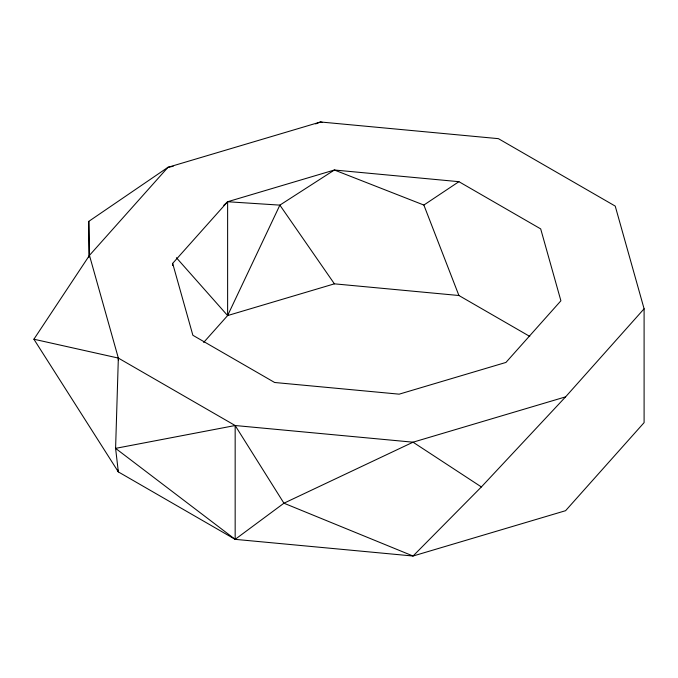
<?xml version="1.0" encoding="UTF-8"?>
<svg xmlns="http://www.w3.org/2000/svg" width="678" height="678" viewBox="0 0 678 678"><rect width="100%" height="100%" fill="white"/><g stroke="black" fill="none" stroke-linecap="round" stroke-linejoin="round"><path stroke-width="1.02" d="M88.784 221.367L89.462 255.377L118.345 358.077L115.591 448.361L118.345 471.905L235.164 539.349L413.046 556.019L565.588 510.695L644.1 422.623L644.1 308.795L615.226 206.095L498.398 138.651L320.516 121.981L167.983 167.305L88.784 221.367L88.945 257.267M203.663 342.441L227.622 315.567L279.87 205.129L334.398 170.008L458.913 181.679L540.688 228.893L560.901 300.786L505.949 362.433L399.173 394.164L274.649 382.494L192.874 335.279L172.661 263.386L227.622 201.739L334.398 170.008L423.86 205.053L458.913 295.506L529.789 336.424M117.769 469.871L118.345 471.905L33.9 339.22L89.462 255.377L167.983 167.305L173.161 166.313M33.9 339.22L118.345 358.077L235.164 425.521L283.938 503.203L413.046 556.019L481.38 486.94L565.588 396.867L644.1 308.795M223.774 205.298L227.622 201.739L279.87 205.129L334.398 283.836L458.913 295.506M481.38 486.94L413.046 442.192L235.164 425.521L115.591 448.361L235.164 539.349L283.938 503.203L413.046 442.192L565.588 396.867M423.86 205.053L458.913 181.679M315.651 123.921L320.516 121.981L322.567 122.472M176.39 257.716L227.622 315.567L334.398 283.836M235.164 425.521L235.164 539.349M227.622 201.739L227.622 315.567M172.661 263.386L172.661 265.496M118.345 358.077L118.345 360.179"/></g></svg>
